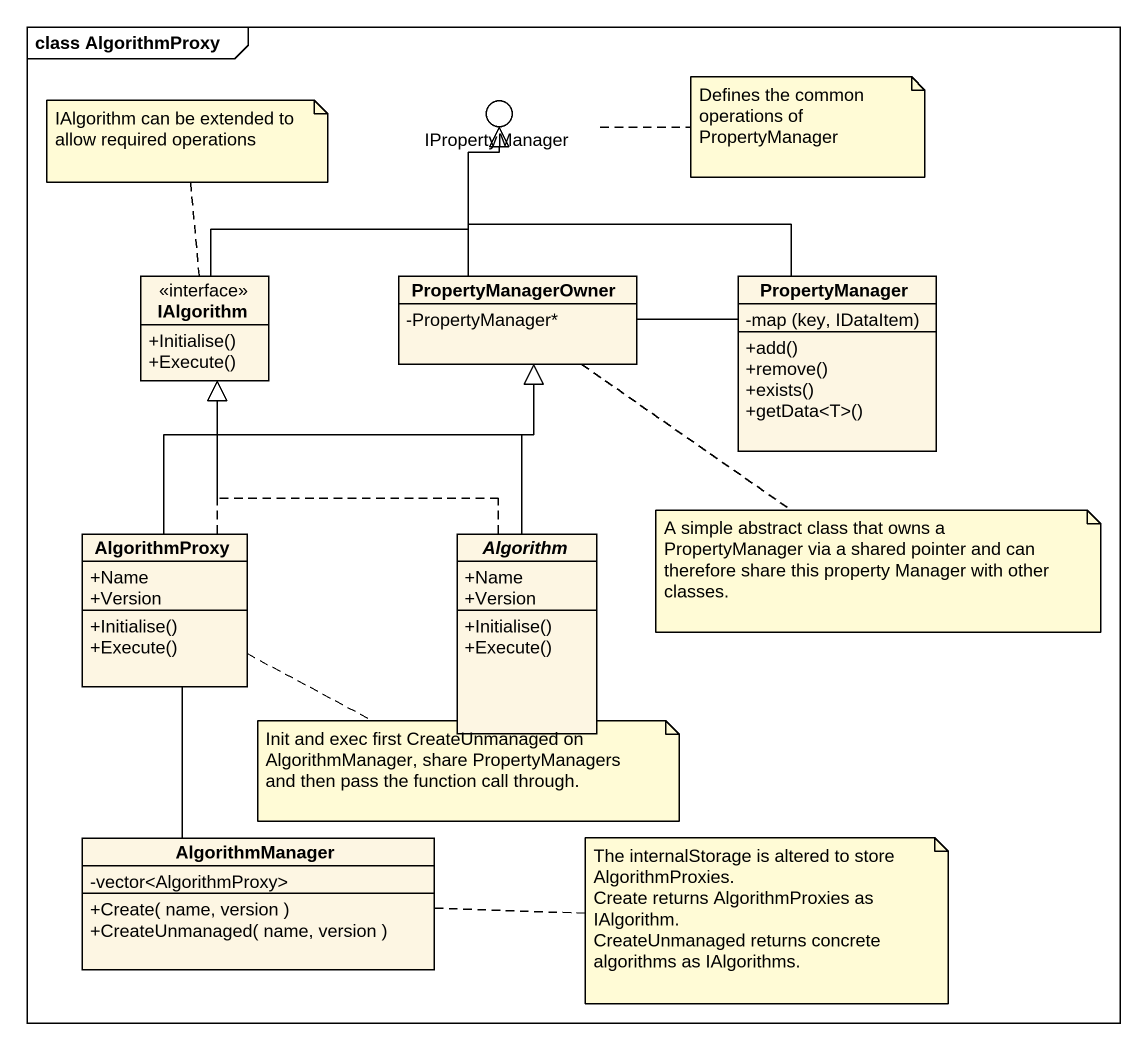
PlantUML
@startuml
mainframe class AlgorithmProxy
allowmixing
hide circle
hide empty members
skinparam classAttributeIconSize 0
() IPropertyManager
interface IAlgorithm {
  +Initialise()
  +Execute()
}
class PropertyManagerOwner {
  -PropertyManager*
}
class PropertyManager {
  {field} -map (key, IDataItem)
  +add()
  +remove()
  +exists()
  +getData<T>()
}
class AlgorithmProxy {
  +Name
  +Version
  +Initialise()
  +Execute()
}
abstract class Algorithm {
  +Name
  +Version
  +Initialise()
  +Execute()
}
class AlgorithmManager {
  -vector<AlgorithmProxy>
  +Create( name, version )
  +CreateUnmanaged( name, version )
}
IAlgorithm -up-|> IPropertyManager
PropertyManagerOwner -up- IPropertyManager
PropertyManagerOwner -right- PropertyManager
PropertyManager -up- IPropertyManager
AlgorithmProxy .up.|> IAlgorithm
AlgorithmProxy -up-|> PropertyManagerOwner
AlgorithmProxy -- AlgorithmManager
Algorithm .up.|> IAlgorithm
Algorithm -up-|> PropertyManagerOwner
note top of IAlgorithm : IAlgorithm can be extended to allow required operations
note right of IPropertyManager : Defines the common operations of PropertyManager
note bottom of PropertyManagerOwner : A simple abstract class that owns a PropertyManager via a shared pointer and can therefore share this property Manager with other classes.
note right of AlgorithmProxy : Init and exec first CreateUnmanaged on AlgorithmManager, share PropertyManagers and then pass the function call through.
note right of AlgorithmManager
  The internalStorage is altered to store AlgorithmProxies.
  Create returns AlgorithmProxies as IAlgorithm.
  CreateUnmanaged returns concrete algorithms as IAlgorithms.
end note
@enduml
